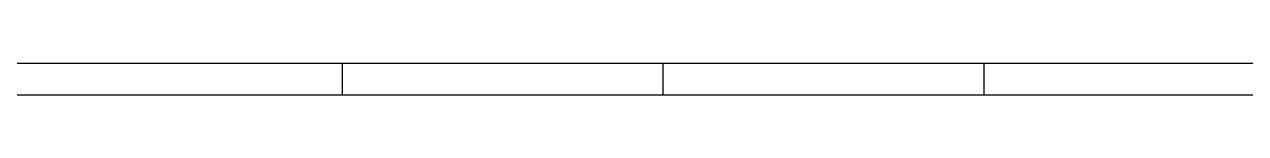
# Model space of a CAD drawing. Extents: x -1 to 1284, y 105 to 936.
# Drawn here: x 250 to 440.2, y 931 to 936 of the extents above; entities that cross this region are included whole.
import ezdxf

# ---------------------------------------------------------------- set-up
doc = ezdxf.new("R2010")
doc.units = 0

msp = doc.modelspace()

# ---------------------------------------------------------------- linework, layer by layer
for p, q in [((115, 936), (1284, 936)), ((299.5, 930.999), (299.5, 936)), ((349.498, 930.999), (349.498, 936)), ((399.499, 930.999), (399.499, 936)), ((120, 930.999), (1279, 930.999))]:
    msp.add_line(p, q)

doc.saveas('drawing.dxf')
